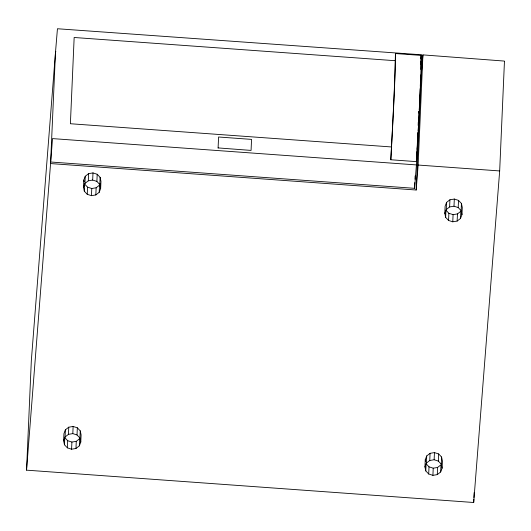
<?xml version="1.0" encoding="UTF-8"?>
<svg xmlns="http://www.w3.org/2000/svg" width="531" height="531" viewBox="0 0 531 531"><rect width="100%" height="100%" fill="white"/><g stroke="black" fill="none" stroke-linecap="round" stroke-linejoin="round"><path stroke-width="0.8" d="M420.93 61.576L420.924 64.848A458.771 6 -85.9 0 1 420.837 69.442M504.45 61.423L499.671 170.942L473.692 502.499L26.55 470.161L31.329 360.649L55.35 54.049A9.08 3.777 4.5 0 1 55.496 53.598M26.55 470.161L50.571 163.568L55.476 52.489L57.441 28.747L421.202 54.766L420.804 64.463M63.62 440.796L63.932 433.635L65.393 429.818L68.758 427.19L73.132 426.453L77.34 427.813L80.254 430.893L81.104 434.876L80.785 442.038L79.331 445.854L75.966 448.483L71.592 449.219L67.384 447.859L64.47 444.779L63.62 440.796L65.081 436.98L65.393 429.818M64.47 444.779L64.782 437.617L67.696 440.703L71.904 442.057L76.278 441.321L79.643 438.692L79.331 445.854M67.384 447.859L67.696 440.703M65.081 436.98L68.446 434.351L68.758 427.19M71.592 449.219L71.904 442.057M80.785 442.038L79.942 438.055L77.028 434.969L72.813 433.615L73.132 426.453M83.486 187.251L83.798 180.089L85.252 176.272L88.617 173.644L92.991 172.914L97.2 174.268L100.12 177.347L100.963 181.33L100.651 188.492L99.197 192.308L95.832 194.937L91.458 195.673L87.25 194.313L84.329 191.233L83.486 187.251L84.94 183.434L85.252 176.272M84.329 191.233L84.641 184.078L87.562 187.158L91.77 188.512L96.144 187.782L99.509 185.153L100.094 183.626M75.966 448.483L76.278 441.321M87.25 194.313L87.562 187.158M77.028 434.969L77.34 427.813M84.94 183.434L88.305 180.805L88.617 173.644M79.942 438.055L80.254 430.893M91.458 195.673L91.77 188.512M100.651 188.492L99.808 184.509L96.888 181.423L92.679 180.069L92.991 172.914M95.832 194.937L96.144 187.782M96.888 181.423L97.2 174.268M99.197 192.308L99.509 185.153M99.808 184.509L100.12 177.347M218.095 148.03L218.573 137.005L251.555 139.387L251.07 150.412L218.102 147.917M390.816 159.765L391.705 142.487A458.771 6 -85.9 0 0 395.177 62.99L395.456 53.545L421.202 55.403A462.275 6.047 -85.9 0 1 416.563 161.636L390.816 159.765A462.275 6.047 -85.9 0 0 395.456 53.551M414.585 188.326L416.417 164.922L52.523 138.604L50.691 162.008L414.585 188.326L414.837 182.545M414.983 179.246L415.129 175.94M416.417 164.922L416.994 151.747M417.1 149.277L417.426 141.863M417.645 136.925L417.824 132.81M418.143 125.396L418.289 122.103M418.687 113.043L418.753 111.397M50.571 163.568L416.178 190.012L421.116 76.915L422.922 54.885L504.337 61.072M416.178 190.012L418.136 165.041L422.922 54.885M424.939 466.928L425.258 459.766L426.712 455.95L430.077 453.321L434.451 452.591L438.659 453.945L441.573 457.025L442.423 461.008L442.104 468.169L440.65 471.986L437.285 474.614L432.911 475.351L428.703 473.991L425.789 470.911L424.939 466.928L426.4 463.112L426.712 455.95M425.789 470.911L426.101 463.755L429.015 466.835L433.223 468.189L437.597 467.459L440.962 464.831L440.65 471.986M428.703 473.991L429.015 466.835M426.4 463.112L429.765 460.483L430.077 453.321M432.911 475.351L433.223 468.189M444.805 213.382L445.117 206.22L446.571 202.404L449.936 199.775L454.31 199.045L458.518 200.399L461.439 203.479L462.282 207.468L461.97 214.624L460.516 218.44L457.151 221.069L452.777 221.805L448.569 220.451L445.648 217.365L444.805 213.382L446.259 209.566L446.571 202.404M442.104 468.169L441.261 464.187L438.347 461.1L434.139 459.746L434.451 452.591M445.648 217.365L445.96 210.21L448.881 213.289L453.089 214.643L457.463 213.913L460.828 211.285L460.516 218.44M437.285 474.614L437.597 467.459M448.569 220.451L448.881 213.289M438.347 461.1L438.659 453.945M446.259 209.566L449.624 206.937L449.936 199.775M441.261 464.187L441.573 457.025M452.777 221.805L453.089 214.643M461.97 214.624L461.127 210.641L458.207 207.555L453.998 206.201L454.31 199.045M457.151 221.069L457.463 213.913M458.207 207.555L458.518 200.399M461.127 210.641L461.439 203.479M473.692 502.499L473.838 499.206M473.911 497.56L474.123 492.622M416.835 155.45L417.452 144.346A458.771 6 -85.9 0 0 418.089 132.558M420.824 58.675L421.202 54.766M88.305 180.805L92.679 180.069M449.624 206.937L453.998 206.201M68.446 434.351L72.813 433.615M429.765 460.483L434.139 459.746M395.469 60.726L74.161 37.489L70.391 123.736L391.699 146.974M418.136 165.041L499.671 170.942M425.258 459.766L425.59 461.359M83.798 180.089L84.137 181.682M55.476 52.489A9.08 3.777 4.5 0 1 55.894 51.613M420.685 75.103A458.771 6 -85.9 0 1 420.286 86.234M420.194 88.65A458.771 6 -85.9 0 1 419.769 98.494M419.702 100.04A458.771 6 -85.9 0 1 419.244 109.831M419.165 111.377A458.771 6 -85.9 0 1 418.727 120.225M418.64 121.891A458.771 6 -85.9 0 1 418.176 130.931"/></g></svg>
